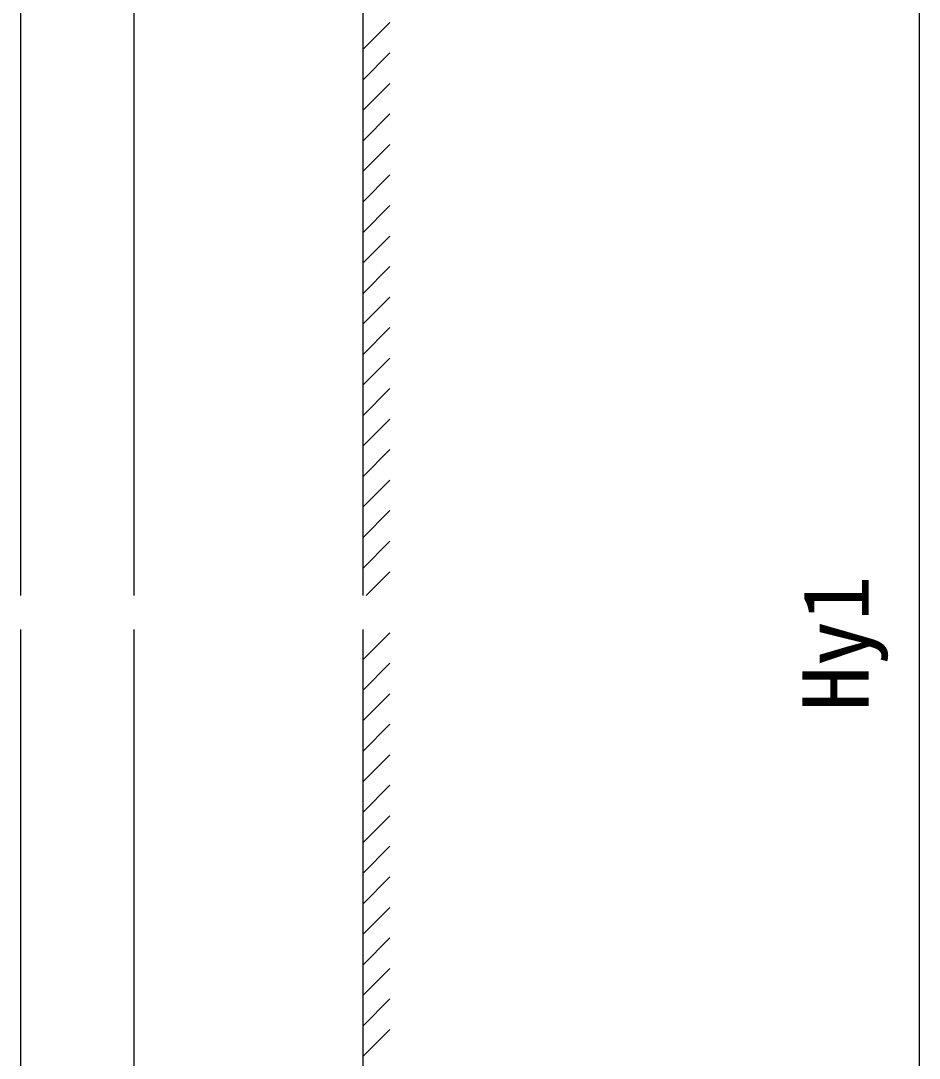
# Model space of a CAD drawing. Units: millimetres, scale not verified. Extents: x -1750 to 1750, y -2608 to 2592.
# Drawn here: x -1219 to -822.2, y -1827.8 to -1369.8 of the extents above; entities that cross this region are included whole.
import ezdxf
from ezdxf.enums import TextEntityAlignment as Align

# ---------------------------------------------------------------- set-up
doc = ezdxf.new("R2010")
doc.units = ezdxf.units.MM
doc.header["$LTSCALE"] = 14
for name, color, linetype in [('0-3_YKK_12', 2, 'Continuous'), ('0-5_YKK_D', 6, 'Continuous'), ('0-7_YSS_K', 3, 'Continuous')]:
    doc.layers.add(name, color=color, linetype=linetype)
doc.styles.add('ＭＳ ゴシック', font='')
doc.styles.get('ＭＳ ゴシック').set_extended_font_data('MS Gothic')

msp = doc.modelspace()

# ---------------------------------------------------------------- linework, layer by layer
at = {"layer": '0-3_YKK_12'}
for points in [[(-1219, -1623.5), (-1219, -1103.5), (-1169, -1103.5), (-1169, -1623.5)], [(-1169, -1638.5), (-1169, -2158.5), (-1219, -2158.5), (-1219, -1638.5)]]:
    msp.add_lwpolyline(points, dxfattribs=at)
at = {"layer": '0-5_YKK_D'}
msp.add_line((-822.2, -1178.5), (-822.2, -2083.5), dxfattribs=at)
at = {"layer": '0-7_YSS_K'}
for p, q in [((-1068, -1073.5), (-1068, -1623.5)), ((-1068, -1382.52), (-1056, -1370.52)), ((-1068, -1395.99), (-1056, -1383.99)), ((-1068, -1409.46), (-1056, -1397.46)), ((-1068, -1422.93), (-1056, -1410.93)), ((-1068, -1436.4), (-1056, -1424.4)), ((-1068, -1449.87), (-1056, -1437.87)), ((-1068, -1463.34), (-1056, -1451.34)), ((-1068, -1476.81), (-1056, -1464.81)), ((-1068, -1490.28), (-1056, -1478.28)), ((-1068, -1503.75), (-1056, -1491.75)), ((-1068, -1517.22), (-1056, -1505.22)), ((-1068, -1530.69), (-1056, -1518.69)), ((-1068, -1544.16), (-1056, -1532.16)), ((-1068, -1557.63), (-1056, -1545.63)), ((-1068, -1571.1), (-1056, -1559.1)), ((-1068, -1584.57), (-1056, -1572.57)), ((-1068, -1598.04), (-1056, -1586.04)), ((-1068, -1611.51), (-1056, -1599.51)), ((-1066.51, -1623.5), (-1056, -1612.99)), ((-1068, -1638.5), (-1068, -2188.5)), ((-1068, -1651.93), (-1056, -1639.93)), ((-1068, -1665.4), (-1056, -1653.4)), ((-1068, -1678.87), (-1056, -1666.87)), ((-1068, -1692.34), (-1056, -1680.34)), ((-1068, -1705.81), (-1056, -1693.81)), ((-1068, -1719.28), (-1056, -1707.28)), ((-1068, -1732.75), (-1056, -1720.75)), ((-1068, -1746.22), (-1056, -1734.22)), ((-1068, -1759.69), (-1056, -1747.69)), ((-1068, -1773.16), (-1056, -1761.16)), ((-1068, -1786.63), (-1056, -1774.63)), ((-1068, -1800.1), (-1056, -1788.1)), ((-1068, -1813.57), (-1056, -1801.57)), ((-1068, -1827.04), (-1056, -1815.04))]:
    msp.add_line(p, q, dxfattribs=at)

# ---------------------------------------------------------------- texts
at = {"layer": '0-5_YKK_D', "style": 'ＭＳ ゴシック'}
msp.add_text('Hy1', height=29.33, rotation=90, dxfattribs=at).set_placement((-835.7, -1674.64), align=Align.BOTTOM_LEFT)

doc.saveas('drawing.dxf')
